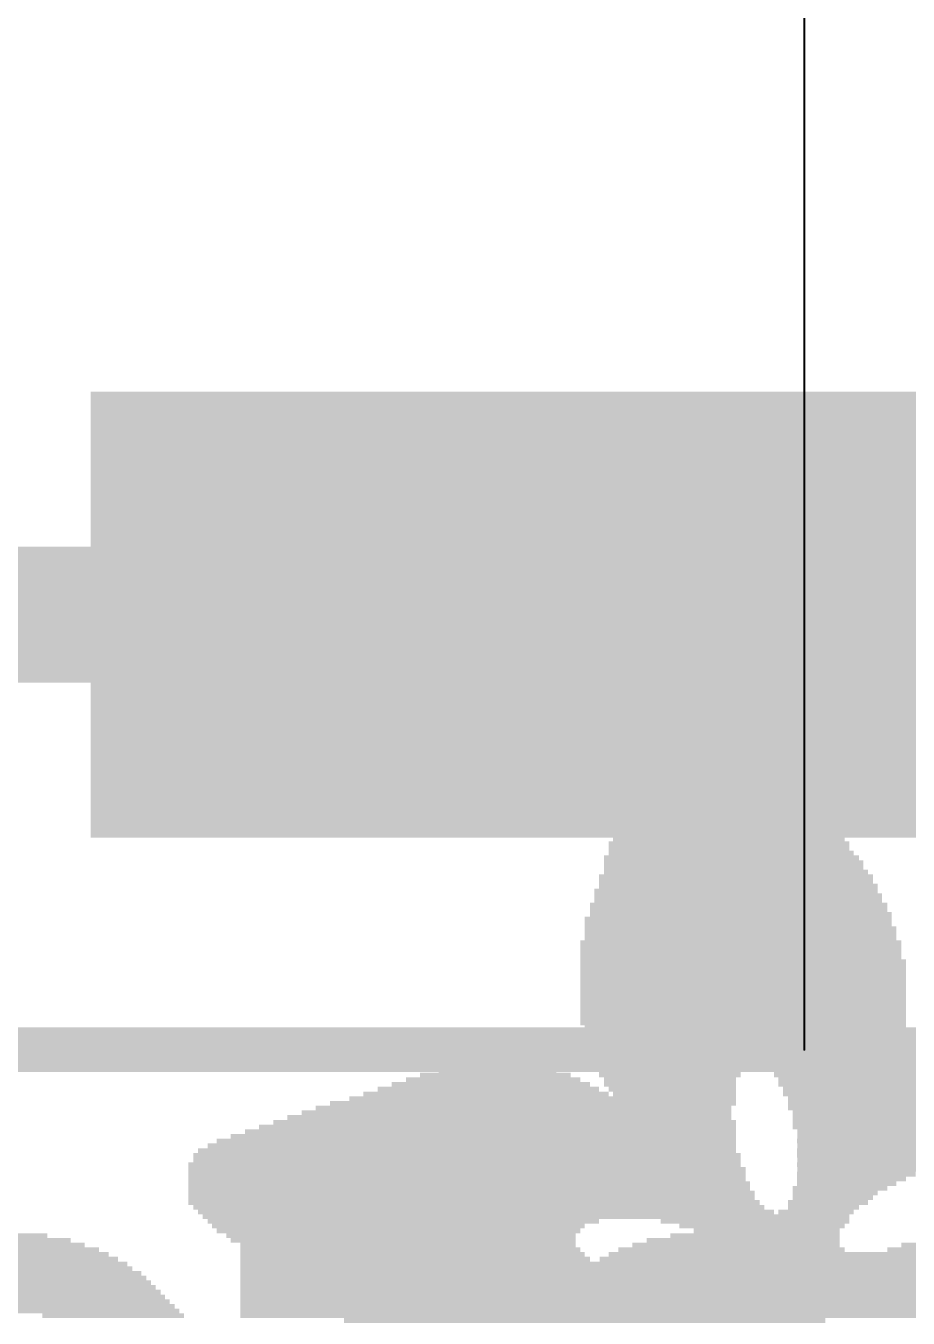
# Model space of a CAD drawing. Extents: x 0 to 53.3, y -0.3 to 28.3.
# Drawn here: x 44.77 to 48.72, y 2.72 to 8.51 of the extents above; entities that cross this region are included whole.
import ezdxf

# ---------------------------------------------------------------- set-up
doc = ezdxf.new("R2010")
doc.units = 0
for name, color, linetype in [('1', 12, 'CONTINUOUS'), ('20', 4, 'CONTINUOUS'), ('200', 132, 'CONTINUOUS'), ('201', 6, 'CONTINUOUS'), ('21', 40, 'CONTINUOUS'), ('51', 253, 'CONTINUOUS')]:
    doc.layers.add(name, color=color, linetype=linetype)

# ---------------------------------------------------------------- blocks, each defined once
blk = doc.blocks.new('RECT')
blk.add_solid([(-0.5, -0.5), (0.5, -0.5), (-0.5, 0.5), (0.5, 0.5)])

msp = doc.modelspace()

# ---------------------------------------------------------------- linework, layer by layer
at = {"layer": '1', "const_width": 0.6096}
msp.add_lwpolyline([(48.059, 5.874), (38.809, 5.874)], dxfattribs=at)
at = {"layer": '1', "const_width": 0.3048}
msp.add_lwpolyline([(48.059, 5.7216, 1), (48.059, 6.0264)], format="xyb", dxfattribs=at)
at = {"layer": '20'}
msp.add_arc((48.6, 3), 3, 270, 0, dxfattribs=at)
at = {"layer": '21', "const_width": 0.2}
msp.add_lwpolyline([(38.859, 3.924), (50.0344, 3.924)], dxfattribs=at)
at = {"layer": '51', "const_width": 0.01}
msp.add_lwpolyline([(48.259, 11.824), (48.259, 3.924)], dxfattribs=at)
at = {"layer": '51', "const_width": 0.005}
msp.add_lwpolyline([(48.2565, 3.924, 1), (48.2615, 3.924)], format="xyb", dxfattribs=at)

# ---------------------------------------------------------------- block references
at = {"layer": '1', "xscale": 6, "yscale": 2}
msp.add_blockref('RECT', (48.059, 5.874), dxfattribs=at)
at = {"layer": '200'}
for p, xscale, yscale in [((44.7358, 3.0692), 0.4648, 0.0211), ((44.737, 3.0903), 0.254, 0.0211), ((47.7838, 3.0692), 0.4648, 0.0211), ((47.785, 3.0903), 0.254, 0.0211), ((44.7358, 3.0057), 0.8052, 0.0211), ((44.7358, 3.0268), 0.7188, 0.0211), ((44.7358, 3.048), 0.5918, 0.0213), ((46.2813, 3.048), 1.1024, 0.0213), ((46.2813, 3.0268), 1.1024, 0.0211), ((46.2813, 3.0057), 1.1024, 0.0211), ((47.7838, 3.0057), 0.8052, 0.0211), ((47.7838, 3.0268), 0.7188, 0.0211), ((47.7838, 3.048), 0.5918, 0.0213), ((44.7358, 2.9633), 0.9728, 0.0211), ((44.737, 2.9845), 0.889, 0.0213), ((46.2813, 2.9845), 1.1024, 0.0213), ((46.2813, 2.9633), 1.1024, 0.0211), ((47.7838, 2.9633), 0.9728, 0.0211), ((47.785, 2.9845), 0.889, 0.0213), ((44.737, 2.8998), 1.143, 0.0211), ((44.7358, 2.921), 1.0998, 0.0213), ((44.737, 2.9422), 1.016, 0.0211), ((46.2813, 2.9422), 1.1024, 0.0211), ((46.2813, 2.921), 1.1024, 0.0213), ((46.2813, 2.8998), 1.1024, 0.0211), ((47.785, 2.8998), 1.143, 0.0211), ((47.7838, 2.921), 1.0998, 0.0213), ((47.785, 2.9422), 1.016, 0.0211), ((44.737, 2.8363), 1.27, 0.0211), ((44.7358, 2.8575), 1.2268, 0.0213), ((44.7358, 2.8787), 1.1862, 0.0211), ((46.2813, 2.8787), 1.1024, 0.0211), ((46.2813, 2.8575), 1.1024, 0.0213), ((46.2813, 2.8363), 1.1024, 0.0211), ((47.785, 2.8363), 1.27, 0.0211), ((47.7838, 2.8575), 1.2268, 0.0213), ((47.7838, 2.8787), 1.1862, 0.0211), ((44.737, 2.7728), 1.397, 0.0211), ((44.7358, 2.794), 1.3538, 0.0213), ((44.7358, 2.8152), 1.3132, 0.0211), ((46.2813, 2.8152), 1.1024, 0.0211), ((46.2813, 2.794), 1.1024, 0.0213), ((46.2813, 2.7728), 1.1024, 0.0211), ((47.785, 2.7728), 1.397, 0.0211), ((47.7838, 2.794), 1.3538, 0.0213), ((47.7838, 2.8152), 1.3132, 0.0211), ((44.7358, 2.7517), 1.4402, 0.0211), ((45.1587, 2.7305), 0.635, 0.0213), ((46.2813, 2.7517), 1.1024, 0.0211), ((46.2813, 2.7305), 1.1024, 0.0213), ((47.3608, 2.7305), 0.635, 0.0213), ((47.7838, 2.7517), 1.4402, 0.0211), ((48.2067, 2.7305), 0.635, 0.0213)]:
    msp.add_blockref('RECT', p, dxfattribs=dict(at, xscale=xscale, yscale=yscale))
at = {"layer": '201', "rotation": 180}
for p, xscale, yscale in [((47.7838, 5.5668), 0.2972, 0.0211), ((47.7939, 5.588), 0.2311, 0.0213), ((47.7939, 5.6092), 0.1499, 0.0211), ((47.7939, 5.5245), 0.3581, 0.0213), ((47.7939, 5.5033), 0.3581, 0.0211), ((47.7939, 5.5457), 0.3175, 0.0211), ((47.8041, 5.4398), 0.4648, 0.0211), ((47.7939, 5.4822), 0.4039, 0.0211), ((47.8041, 5.461), 0.4242, 0.0213), ((47.8155, 5.3975), 0.4877, 0.0213), ((47.8041, 5.4187), 0.4648, 0.0211), ((47.8155, 5.3763), 0.5283, 0.0211), ((47.8155, 5.3552), 0.5283, 0.0211), ((47.8257, 5.334), 0.5486, 0.0213), ((47.8358, 5.2917), 0.6147, 0.0211), ((47.8358, 5.2705), 0.6147, 0.0213), ((47.8257, 5.3128), 0.5944, 0.0211), ((47.8473, 5.2282), 0.6782, 0.0211), ((47.8473, 5.207), 0.6782, 0.0213), ((47.846, 5.2493), 0.635, 0.0211), ((47.8574, 5.1647), 0.7391, 0.0211), ((47.8574, 5.1858), 0.6985, 0.0211), ((47.8676, 5.1012), 0.8052, 0.0211), ((47.8688, 5.1435), 0.762, 0.0213), ((47.8688, 5.1223), 0.762, 0.0211), ((47.879, 5.0377), 0.8687, 0.0211), ((47.8777, 5.08), 0.8255, 0.0213), ((47.8777, 5.0588), 0.8255, 0.0211), ((47.8892, 4.9742), 0.9296, 0.0211), ((47.8993, 4.9953), 0.9093, 0.0211), ((47.8892, 5.0165), 0.889, 0.0213), ((47.9006, 4.953), 0.9525, 0.0213), ((47.9108, 4.9318), 0.9728, 0.0211), ((47.9095, 4.9107), 1.016, 0.0211), ((47.9095, 4.8895), 1.016, 0.0213), ((47.9209, 4.8683), 1.0389, 0.0211), ((47.9209, 4.8472), 1.0795, 0.0211), ((47.9209, 4.826), 1.0795, 0.0213), ((47.9311, 4.8048), 1.0998, 0.0211), ((47.9323, 4.7837), 1.143, 0.0211), ((47.9425, 4.7625), 1.1633, 0.0213), ((47.9425, 4.7413), 1.1633, 0.0211), ((47.9527, 4.699), 1.2294, 0.0213), ((47.9527, 4.7202), 1.1836, 0.0211), ((47.9527, 4.6355), 1.27, 0.0213), ((47.9628, 4.6567), 1.2497, 0.0211), ((47.9527, 4.6778), 1.2294, 0.0211), ((47.9641, 4.572), 1.3335, 0.0213), ((47.9628, 4.6143), 1.2903, 0.0211), ((47.9628, 4.5932), 1.2903, 0.0211), ((47.9641, 4.5508), 1.3335, 0.0211), ((47.9743, 4.5297), 1.3538, 0.0211), ((47.9628, 4.5085), 1.3767, 0.0213), ((47.9628, 4.4873), 1.3767, 0.0211), ((47.973, 4.4662), 1.397, 0.0211), ((47.9743, 4.4027), 1.4402, 0.0211), ((47.973, 4.445), 1.397, 0.0213), ((47.973, 4.4238), 1.397, 0.0211), ((47.9743, 4.3815), 1.4402, 0.0213), ((47.9743, 4.3603), 1.4402, 0.0211), ((47.9743, 4.3392), 1.4402, 0.0211), ((47.9844, 4.318), 1.4605, 0.0213), ((47.9844, 4.2968), 1.4605, 0.0211), ((47.9844, 4.2757), 1.4605, 0.0211), ((47.9844, 4.2545), 1.4605, 0.0213), ((47.9844, 4.2333), 1.4605, 0.0211), ((47.9844, 4.2122), 1.4605, 0.0211), ((47.9844, 4.191), 1.4605, 0.0213), ((47.9844, 4.1698), 1.4605, 0.0211), ((47.9844, 4.1487), 1.4605, 0.0211), ((47.9844, 4.1275), 1.4605, 0.0213), ((47.9844, 4.1063), 1.4605, 0.0211), ((47.9844, 4.0852), 1.4605, 0.0211), ((47.9844, 4.064), 1.4605, 0.0213), ((47.9844, 4.0428), 1.4605, 0.0211), ((47.9946, 4.0217), 1.4402, 0.0211), ((47.9844, 4.0005), 1.4199, 0.0213), ((47.9844, 3.9793), 1.4199, 0.0211), ((47.9844, 3.9582), 1.4199, 0.0211), ((47.9958, 3.937), 1.397, 0.0213), ((49.657, 3.9582), 1.8847, 0.0211), ((49.6468, 3.937), 1.8644, 0.0213), ((47.9844, 3.9158), 1.3741, 0.0211), ((48.9268, 3.8947), 3.2588, 0.0211), ((47.6669, 3.8735), 0.6985, 0.0213), ((49.2976, 3.8735), 2.4765, 0.0213), ((49.6367, 3.9158), 1.8847, 0.0211), ((46.8833, 3.8312), 0.5283, 0.0211), ((46.8846, 3.8523), 0.3175, 0.0211), ((47.6568, 3.8523), 0.6782, 0.0211), ((47.6555, 3.8312), 0.635, 0.0211), ((49.3179, 3.8523), 2.4359, 0.0211), ((49.3179, 3.8312), 2.3901, 0.0211), ((46.8528, 3.7677), 0.889, 0.0211), ((46.863, 3.7888), 0.7823, 0.0211), ((46.8732, 3.81), 0.6756, 0.0213), ((47.6555, 3.81), 0.635, 0.0213), ((47.6568, 3.7888), 0.5918, 0.0211), ((47.6568, 3.7677), 0.5918, 0.0211), ((49.3078, 3.81), 2.3698, 0.0213), ((49.3078, 3.7888), 2.3292, 0.0211), ((49.3078, 3.7677), 2.3292, 0.0211), ((47.0853, 3.7042), 1.7348, 0.0211), ((46.8313, 3.7253), 1.0998, 0.0211), ((46.8414, 3.7465), 0.9931, 0.0213), ((47.6669, 3.7465), 0.5715, 0.0213), ((47.6771, 3.7253), 0.5512, 0.0211), ((49.3065, 3.7465), 2.286, 0.0213), ((49.2963, 3.7253), 2.2657, 0.0211), ((49.2976, 3.7042), 2.2225, 0.0211), ((46.9684, 3.6407), 1.9279, 0.0211), ((47.0002, 3.6618), 1.8644, 0.0211), ((47.0421, 3.683), 1.8212, 0.0213), ((49.2976, 3.683), 2.2225, 0.0213), ((49.2862, 3.6618), 2.1996, 0.0211), ((49.2862, 3.6407), 2.159, 0.0211), ((46.9151, 3.5983), 2.0752, 0.0211), ((46.9367, 3.6195), 1.9914, 0.0213), ((49.276, 3.6195), 2.1387, 0.0213), ((49.276, 3.5983), 2.1387, 0.0211), ((46.8198, 3.5348), 2.2657, 0.0211), ((46.8516, 3.556), 2.2022, 0.0213), ((46.8833, 3.5772), 2.1387, 0.0211), ((49.2646, 3.5772), 2.1158, 0.0211), ((49.2646, 3.556), 2.0752, 0.0213), ((49.2646, 3.5348), 2.0752, 0.0211), ((46.7462, 3.4713), 2.413, 0.0211), ((46.7677, 3.4925), 2.3698, 0.0213), ((46.7881, 3.5137), 2.3292, 0.0211), ((49.2544, 3.5137), 2.0549, 0.0211), ((49.2328, 3.4713), 2.0117, 0.0211), ((49.243, 3.4925), 2.032, 0.0213), ((46.7462, 3.4502), 2.4536, 0.0211), ((46.7462, 3.429), 2.4536, 0.0213), ((49.2328, 3.4502), 2.0117, 0.0211), ((49.2227, 3.429), 1.9914, 0.0213), ((46.7347, 3.4078), 2.4765, 0.0211), ((46.7462, 3.3867), 2.4994, 0.0211), ((46.7462, 3.3655), 2.4994, 0.0213), ((49.2112, 3.4078), 1.9685, 0.0211), ((48.5242, 3.3867), 0.5944, 0.0211), ((48.4924, 3.3655), 0.5309, 0.0213), ((46.7462, 3.3443), 2.4994, 0.0211), ((46.7563, 3.3232), 2.5197, 0.0211), ((46.7563, 3.302), 2.5197, 0.0213), ((48.4188, 3.302), 0.4242, 0.0213), ((48.4708, 3.3443), 0.4877, 0.0211), ((48.4492, 3.3232), 0.4445, 0.0211), ((46.7665, 3.2808), 2.54, 0.0211), ((46.7665, 3.2597), 2.54, 0.0211), ((46.7779, 3.2385), 2.5629, 0.0213), ((48.3654, 3.2385), 0.3581, 0.0213), ((48.3972, 3.2808), 0.381, 0.0211), ((48.387, 3.2597), 0.3607, 0.0211), ((46.7995, 3.2173), 2.5603, 0.0211), ((46.8313, 3.1962), 2.5832, 0.0211), ((48.3121, 3.1962), 0.3378, 0.0211), ((48.3451, 3.2173), 0.3175, 0.0211), ((47.0103, 3.175), 2.9007, 0.0213), ((46.4604, 3.1538), 1.7551, 0.0211), ((46.4388, 3.1327), 1.6713, 0.0211), ((48.0378, 3.1538), 0.8458, 0.0211), ((48.0695, 3.1327), 0.7417, 0.0211), ((46.4388, 3.1115), 1.6307, 0.0213), ((46.4503, 3.0903), 1.5672, 0.0211), ((46.4604, 3.0692), 1.5469, 0.0211), ((48.0898, 3.1115), 0.6553, 0.0213), ((48.1114, 3.0903), 0.6121, 0.0211), ((48.1317, 3.0692), 0.5715, 0.0211), ((46.482, 3.048), 1.5037, 0.0213), ((46.5023, 3.0268), 1.5037, 0.0211), ((46.5239, 3.0057), 1.5011, 0.0211), ((48.1432, 3.048), 0.5486, 0.0213), ((48.1648, 3.0268), 0.5512, 0.0211), ((48.8937, 3.0057), 1.9685, 0.0211), ((49.2658, 3.0268), 1.27, 0.0211), ((49.3078, 3.048), 1.2268, 0.0213), ((46.5557, 2.9845), 1.4834, 0.0213), ((46.5874, 2.9633), 1.5011, 0.0211), ((48.8836, 2.9845), 1.9482, 0.0213), ((48.862, 2.9633), 1.905, 0.0211), ((46.6293, 2.9422), 1.5037, 0.0211), ((46.6623, 2.921), 1.524, 0.0213), ((46.7144, 2.8998), 1.5875, 0.0211), ((48.7782, 2.8998), 1.905, 0.0211), ((48.8213, 2.921), 1.905, 0.0213), ((48.8518, 2.9422), 1.8847, 0.0211), ((47.8371, 2.8787), 3.7465, 0.0211), ((47.8257, 2.8575), 3.683, 0.0213), ((47.8155, 2.8363), 3.622, 0.0211), ((47.8155, 2.8152), 3.5357, 0.0211), ((47.7939, 2.794), 3.4519, 0.0213), ((47.7723, 2.7728), 3.3223, 0.0211), ((47.2643, 2.7517), 2.2657, 0.0211), ((47.2656, 2.7305), 2.2225, 0.0213), ((48.8531, 2.7517), 0.8255, 0.0211), ((48.9166, 2.7305), 0.8255, 0.0213), ((47.2745, 2.7093), 2.159, 0.0211)]:
    msp.add_blockref('RECT', p, dxfattribs=dict(at, xscale=xscale, yscale=yscale))

doc.saveas('drawing.dxf')
